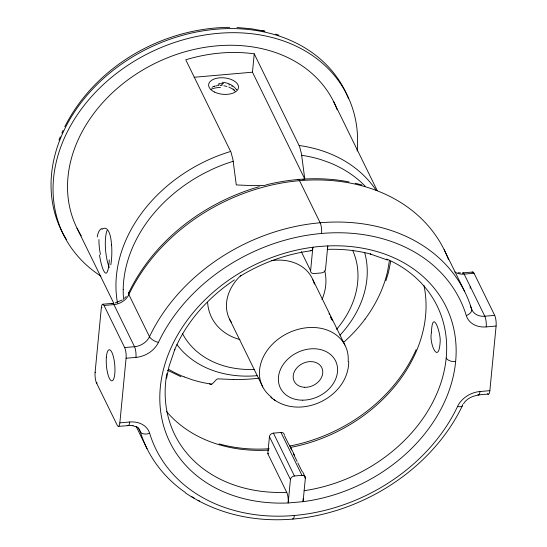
<?xml version="1.0" encoding="UTF-8"?>
<svg xmlns="http://www.w3.org/2000/svg" width="547" height="547" viewBox="0 0 547 547"><rect width="100%" height="100%" fill="white"/><g stroke="black" fill="none" stroke-linecap="round" stroke-linejoin="round"><path stroke-width="0.82" d="M348.74 361.717C348.371 396.698 302.17 419.836 273.835 399.495M448.561 259.811A177.187 140.381 -26.1 0 0 295.195 181.098A177.187 140.381 -26.1 0 0 128.88 294.607A15.542 12.314 -26.1 0 1 113.899 304.604L104.026 305.452A7.726 2.065 85 0 0 101.345 307.722L95.096 372.343L95.718 372.288M104.026 305.452L124.654 347.557A7.726 2.065 85 0 1 126.084 358.217L119.848 422.865L129.728 421.997A23.316 18.475 -26.1 0 1 149.652 433.299A169.413 134.22 -26.1 0 0 294.354 515.479A169.413 134.22 -26.1 0 0 457.524 406.544M302.84 179.498L304.775 178.972L252.468 72.197L254.239 53.838C231.34 50.666 207.826 53.1 185.754 59.794L231.087 152.428L232.967 159.724L236.29 184.927L252.058 185.611A119.704 65.647 5.5 0 0 265.37 185.344M269.439 436.656L290.436 479.514L288.173 502.966A153.816 121.865 -26.1 0 1 187.724 319.598A153.816 121.865 -26.1 0 1 440.95 297.568A153.816 121.865 -26.1 0 1 303.086 501.667L288.173 502.966A7.692 2.058 85 0 0 286.731 492.355L267.798 453.702L269.439 436.656A3.843 3.043 -26.1 0 1 273.438 433.135L280.973 432.479A3.843 3.043 -26.1 0 1 284.351 435.357M327.318 248.27A7.692 2.058 85 0 0 327.783 245.938L325.513 269.391A3.843 3.043 -26.1 0 1 321.52 272.912L313.985 273.568A3.843 3.043 -26.1 0 1 310.607 270.69L312.87 247.237A7.692 2.058 85 0 1 310.71 250.266M303.845 475.158L305.349 478.222L303.086 501.674A7.692 2.058 85 0 0 303.147 498.529M470.126 288.276L470.29 286.573M487.562 393.601A7.726 2.065 85 0 0 489.859 390.661L496.108 326.039L486.228 326.908A23.316 18.475 -26.1 0 1 466.304 315.612A169.413 134.22 -26.1 0 0 321.595 233.46A169.413 134.22 -26.1 0 0 158.432 342.395A23.316 18.475 -26.1 0 1 135.964 357.382L126.09 358.23M389.396 260.652L387.72 270.656A139.054 110.166 -26.1 0 1 365.04 319.099M390.702 261.35L388.507 272.215L385.936 280.734M166.596 378.23L168.975 366.579L174.876 349.218L174.602 349.861C186.814 321.144 208.612 297.151 234.403 279.907M59.008 140.039L60.259 136.846M61.859 133.037L63.014 130.501M416.11 349.67C393.58 400.459 343.215 435.829 289.329 446.12M128.695 292.843C153.926 240.413 204.017 202.486 259.387 186.643M462.509 405.546C416.055 502.372 278.519 555.096 185.412 492.909M64.772 126.754C95.363 66.249 162.48 27.774 229.706 27.35M463.453 403.836C468.745 395.392 479.411 394.428 488.409 394.182M124.436 298.313L126.261 296.495M209.426 383.727C211.853 386.647 214.718 380.186 217.562 378.839L233.33 379.515M240.283 276.146C261.924 262.916 286.272 254.047 311.441 250.69M122.323 299.934L115.075 303.004M211.976 87.267L212.92 86.816M213.576 86.529L214.677 86.18M213.925 86.419L214.992 86.084M265.965 184.879C293.035 178.233 321.561 176.572 349.013 181.898M215.826 85.9L217.022 85.688M462.933 272.878L472.813 272.016M194.13 77.271L252.468 72.197M102.795 304.207L112.668 303.353M496.095 326.026A7.726 2.065 85 0 0 494.673 315.345L474.044 273.261L464.164 274.129A15.542 12.314 -26.1 0 1 454.831 271.914M124.654 347.557L134.528 346.702A15.542 12.314 -26.1 0 0 149.502 336.713A177.187 140.381 -26.1 0 1 320.159 222.773A177.187 140.381 -26.1 0 1 471.507 308.699A15.542 12.314 -26.1 0 0 484.792 316.234L494.666 315.366M97.154 382.962L96.539 383.016L117.161 425.122A7.726 2.065 85 0 0 119.841 422.852M118.391 426.373L130.651 425.436L133.03 425.71L132.395 425.545L136.6 427.057M290.436 479.514A3.843 3.043 -26.1 0 1 294.436 475.999L301.971 475.343A3.843 3.043 -26.1 0 1 305.349 478.222M101.339 307.708L101.961 307.653M462.605 404.52A7.733 3.35 25.3 0 1 457.518 406.496A23.316 18.475 -26.1 0 1 479.986 391.522L489.866 390.674M269.233 448.718C252.406 449.921 235.34 448.41 219.073 443.884M267.798 453.702L268.721 453.661M327.14 249.377C341.861 248.837 356.678 250.341 370.914 254.164L370.237 253.979L387.515 260.044M220.003 85.462L220.899 85.476M236.967 27.507L251.21 28.759L264.987 31.261L262.218 30.687M458.174 272.68L460.553 272.946M223.88 85.763L226.957 86.453M355.181 183.224L361.95 184.961M275.613 34.133L278.854 35.186M184.134 376.904L192.373 379.809A137.673 109.079 -26.1 0 0 211.668 384.151M228.926 87.11L233.33 89.332M181.05 376.746L167.457 370.216M233.056 89.134L234.499 90.159M272.249 398.291L270.874 397.259L275.155 400.486M329.027 313.643L329.424 314.238M302.58 471.705L305.076 476.786M444.137 249.664L464.765 291.763M470.222 306.067L471.507 308.699A7.733 4.684 -17 0 1 466.297 315.592M333.663 101.708L377.191 190.547M254.239 53.838L299.571 146.466L301.465 153.851L304.775 178.972M320.159 222.773L299.53 180.674A7.74 2.072 85 0 0 297.705 179.785M301.233 251.552L310.607 270.69M312.905 279.811L344.904 345.061M229.535 319.127L262.799 387.002M289.452 444.916L294.703 455.63M284.727 436.123L288.85 444.54M290.724 448.369L291.476 449.901M293.349 453.723L297.096 461.381M297.848 462.912L301.971 471.329M280.973 432.479L301.971 475.343M273.438 433.135L294.436 475.999M76.997 228.154L113.79 303.25M134.528 346.702L113.899 304.604A7.726 2.065 85 0 0 112.073 303.729M138.384 427.843L140.319 431.788A177.187 140.381 -26.1 0 0 185.269 492.437M136.189 426.523L147.068 448.725M331.208 317.834L331.455 318.375M331.694 318.935L331.947 319.516M332.193 320.111L332.446 320.733M330.395 316.802A14.523 0.752 67.8 0 1 331.708 319.667M259.025 378.196A119.704 65.647 5.5 0 1 233.337 379.536M301.677 155.314A137.653 109.058 -26.1 0 1 320.98 159.649L329.219 162.562A139.649 110.644 -26.1 0 1 365.15 186.158M271.394 260.666A46.105 36.526 -26.1 0 1 314.361 284.166M231.613 322.655A46.105 36.526 -26.1 0 1 240.988 275.339M271.524 397.156A46.105 36.526 -26.1 0 1 288.837 332.726A46.105 36.526 -26.1 0 1 348.165 361.499M324.733 270.909A61.469 48.704 -26.1 0 1 321.951 299.735M239.955 339.591A61.469 48.704 -26.1 0 1 207.614 302.614M233.2 161.276A137.837 109.209 -26.1 0 0 212.721 169.064L203.778 173.474A139.601 110.61 -26.1 0 0 157.338 209.364A135.718 107.527 -26.1 0 0 145.57 224.167A139.649 110.638 -26.1 0 0 124.812 272.98A135.608 107.444 -26.1 0 0 123.191 289.561M117.509 303.038A143.061 113.345 -26.1 0 1 230.649 151.444M299.134 145.488A143.061 113.345 -26.1 0 1 376.172 190.335M184.141 376.89A139.629 110.631 -26.1 0 1 168.832 369.43M123.588 299.339A139.67 110.658 -26.1 0 1 123.205 289.561M365.047 319.099A136.148 107.868 -26.1 0 1 356.015 330.108A139.615 110.617 -26.1 0 1 343.4 342.586M364.603 252.372A105.619 83.677 -26.1 0 1 339.967 335.188M257.028 375.693A105.619 83.677 -26.1 0 1 176.948 344.562M352.624 250.287A94.747 75.069 -26.1 0 1 336.569 329.342M254.252 369.423A94.747 75.069 -26.1 0 1 182.513 333.649M100.928 276.126A158.083 125.242 -26.1 0 1 150.48 52.334A158.083 125.242 -26.1 0 1 357.143 151.04M66.46 239.524A158.083 125.242 -26.1 0 1 146.931 48.977A158.083 125.242 -26.1 0 1 348.583 98.788M222.137 82.262A15.015 10.475 10.7 0 1 236.113 89.284M222.246 83.848A3.754 0.397 -85.9 0 1 221.644 85.079M218.93 83.794A14.701 10.352 11 0 1 222.246 83.787M233.617 89.927A14.892 7.22 18.1 0 1 235.06 91.233M222.903 83.404A18.372 12.253 9.4 0 1 223.573 83.5M228.783 84.799A18.372 12.253 9.4 0 1 229.398 85.031M231.737 86.084A18.372 12.253 9.4 0 1 232.284 86.378M236.393 89.346A18.372 12.253 9.4 0 1 236.755 89.701M211.08 89.243A14.919 5.484 1.3 0 1 220.475 87.404M218.957 83.855A3.754 1.005 85 0 1 217.733 85.1M81.318 235.901A143.061 113.345 -26.1 0 1 155.095 63.329A143.061 113.345 -26.1 0 1 337.191 109.817M109.297 267.51A22.448 6.051 84.9 0 1 107.068 230.513M102.057 229.35A22.372 8 -86.3 0 1 111.485 245.494M111.595 244.844A22.379 5.19 89.4 0 1 110.795 264.892M109.297 259.846A22.372 2.974 -89.5 0 1 107.862 270.457M107.636 270.881A22.372 4.369 83 0 1 99.506 255.066M100.45 254.437A22.379 6.749 80.6 0 1 98.959 239.545M97.263 236.94A22.379 8.827 79.2 0 1 101.974 228.482M479.979 391.508A7.726 2.065 85 0 1 477.893 394.702M294.354 515.424A7.733 2.072 85 0 1 292.474 518.816M472.034 272.673A7.726 2.065 85 0 1 474.044 273.24M486.221 326.894A7.726 2.065 85 0 0 484.792 316.207L464.164 274.129A7.726 2.065 85 0 0 462.331 273.254M320.159 222.745A7.733 2.072 85 0 1 321.588 233.446M96.532 383.044A7.726 2.065 85 0 1 95.103 372.357M199.559 501.066A177.187 140.381 -26.1 0 1 198.137 500.314M194.588 498.344A177.187 140.381 -26.1 0 1 191.655 496.601M149.639 433.279A7.733 4.684 -17 0 1 140.292 431.802M136.374 426.469A15.542 12.314 -26.1 0 1 140.319 431.788M129.721 421.983A7.726 2.065 85 0 1 127.841 425.361M134.528 346.682A7.726 2.065 85 0 1 135.957 357.369M158.418 342.381A7.733 3.35 25.3 0 1 149.475 336.706L128.88 294.607A7.733 3.35 25.3 0 1 129.434 292.064M423.946 285.418A146.131 115.779 -26.1 0 1 290.279 447.467M268.543 450.133A146.131 115.779 -26.1 0 1 166.486 411.447M386.667 258.998A146.131 115.779 -26.1 0 1 439.891 385.895A146.131 115.779 -26.1 0 1 304.105 490.714M286.731 492.355A146.131 115.779 -26.1 0 1 166.849 373.635M455.63 361.608A7.685 4.212 5.5 0 1 446.195 358.039M431.433 332.685C428.862 343.133 438.844 366.128 440.185 341.301C440.738 332.261 432.274 307.742 431.433 332.685M304.597 387.297A15.371 12.178 -26.1 0 0 322.149 368.555A15.371 12.178 -26.1 0 0 297.185 367.516A15.371 12.178 -26.1 0 0 304.597 387.297M302.717 400.165A30.735 24.348 -26.1 0 0 335.844 361.492A30.735 24.348 -26.1 0 0 285.377 361.704A30.735 24.348 -26.1 0 0 302.717 400.165M214.417 92.005A15.022 8.239 5.5 0 0 238.403 88.183A15.022 8.239 5.5 0 0 217.884 78.057A15.022 8.239 5.5 0 0 214.417 92.005M106.344 357.464A15.617 4.178 85 0 0 111.841 380.849A15.617 4.178 85 0 0 113.605 357.553A15.617 4.178 85 0 0 106.344 357.464"/></g></svg>
